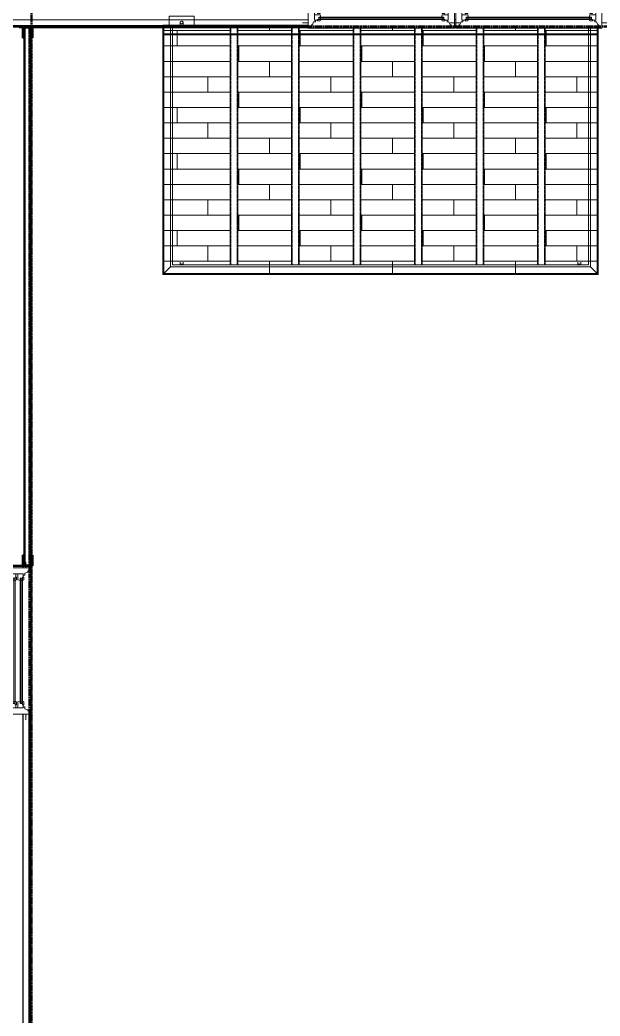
# Model space of a CAD drawing. Header units: inches. Extents: x -4218 to -1830, y 9767 to 12426.
# Drawn here: x -3403.9 to -3253, y 10990 to 11249.1 of the extents above; entities that cross this region are included whole.
import ezdxf

# ---------------------------------------------------------------- set-up
doc = ezdxf.new("R2010")
doc.units = ezdxf.units.IN
doc.header["$MEASUREMENT"] = 0
doc.linetypes.add('Dash 1_16_', pattern=[0.125, 0.0625, -0.0625])
doc.linetypes.add('Hidden 1_8_', pattern=[0.1875, 0.125, -0.0625])
for name, color, linetype, lineweight in [('A-FLOR-3', 192, 'Continuous', 9), ('A-FLOR-PATT-1', 9, 'Continuous', 9), ('A-GLAZ-1', 151, 'Continuous', 9), ('A-GLAZ-2', 151, 'Continuous', 20), ('A-GLAZ-CWMG', 51, 'Continuous', 9), ('A-GLAZ-CWMG-1', 51, 'Continuous', 50), ('A-WALL', 113, 'Continuous', 13), ('A-WALL-7', 113, 'Continuous', 9), ('A-WALL-8', 113, 'Continuous', 50), ('C-PROP-LINE-1', 91, 'Dash 1_16_', 50), ('S-BEAM', 12, 'Continuous', 9), ('S-BEAM-1', 12, 'Hidden 1_8_', 9)]:
    doc.layers.add(name, color=color, linetype=linetype, lineweight=lineweight)

# ---------------------------------------------------------------- blocks, each defined once
blk = doc.blocks.new('Basic Wall _ EXT - FIBER CEMENT - LARGE - ___-2505164-BACKGROUND - RCP - 2ND FLOOR')
at = {"layer": 'A-WALL-7'}
for p, q in [((-3410.3, 11249.11), (-3328.94, 11249.11)), ((-3410.3, 11249.11), (-3328.94, 11249.11)), ((-3403.17, 11247.1), (-3404.17, 11247.1)), ((-3404.17, 11247.1), (-3403.17, 11247.1)), ((-3404.17, 11247.07), (-3403.17, 11247.07)), ((-3404.17, 11247.07), (-3403.17, 11247.07)), ((-3402.75, 11247.1), (-3403.11, 11247.1)), ((-3403.11, 11247.1), (-3402.75, 11247.1)), ((-3403.11, 11247.07), (-3402.75, 11247.07)), ((-3403.11, 11247.07), (-3402.75, 11247.07)), ((-3400.74, 11247.1), (-3401.17, 11247.1)), ((-3401.17, 11247.1), (-3400.74, 11247.1)), ((-3401.17, 11247.07), (-3400.74, 11247.07)), ((-3401.17, 11247.07), (-3400.74, 11247.07)), ((-3328.94, 11247.1), (-3400.68, 11247.1)), ((-3400.68, 11247.1), (-3328.94, 11247.1)), ((-3400.68, 11247.07), (-3328.94, 11247.07)), ((-3400.68, 11247.07), (-3328.94, 11247.07)), ((-3290.91, 11249.11), (-3290.54, 11249.11)), ((-3290.91, 11249.11), (-3290.54, 11249.11)), ((-3290.54, 11247.1), (-3290.91, 11247.1)), ((-3290.91, 11247.1), (-3290.54, 11247.1)), ((-3290.91, 11247.07), (-3290.54, 11247.07)), ((-3290.91, 11247.07), (-3290.54, 11247.07))]:
    blk.add_line(p, q, dxfattribs=at)
blk = doc.blocks.new('Basic Wall _ EXT - FIBER CEMENT - LARGE - ___-2505165-BACKGROUND - RCP - 2ND FLOOR')
at = {"layer": 'A-WALL-7'}
for p, q in [((-3401.67, 11107.18), (-3403.17, 11107.18)), ((-3403.17, 11107.18), (-3403.17, 11106.61)), ((-3403.17, 11106.99), (-3403.17, 11107.18)), ((-3403.17, 11106.61), (-3403.17, 11106.99)), ((-3403.14, 11107.18), (-3401.67, 11107.18)), ((-3403.14, 11106.99), (-3403.14, 11107.18)), ((-3403.14, 11106.61), (-3403.14, 11107.18)), ((-3403.14, 11106.61), (-3403.14, 11106.99)), ((-3401.64, 11107.18), (-3401.42, 11107.18)), ((-3401.42, 11107.18), (-3401.13, 11107.18)), ((-3401.13, 11107.18), (-3401.42, 11107.18)), ((-3401.13, 11107.18), (-3401.13, 11106.61)), ((-3401.13, 11106.61), (-3401.13, 11107.18)), ((-3401.1, 11106.61), (-3401.1, 11107.18)), ((-3401.1, 11106.61), (-3401.1, 11107.18)), ((-3403.17, 11068.59), (-3403.17, 10849.64)), ((-3403.17, 10849.64), (-3403.17, 11068.59)), ((-3403.14, 10851.39), (-3403.14, 11068.59)), ((-3403.14, 10849.67), (-3403.14, 11068.59)), ((-3401.13, 11068.59), (-3401.13, 10851.68)), ((-3401.13, 10851.68), (-3401.13, 11068.59)), ((-3401.1, 10851.71), (-3401.1, 11068.59)), ((-3401.1, 10851.71), (-3401.1, 11068.59)), ((-3403.17, 10849.64), (-3401.67, 10851.14)), ((-3403.14, 10849.67), (-3403.14, 10851.36)), ((-3401.67, 10851.14), (-3403.14, 10849.67)), ((-3401.64, 10851.18), (-3401.42, 10851.39)), ((-3401.42, 10851.39), (-3401.64, 10851.18)), ((-3401.42, 10851.39), (-3401.13, 10851.68)), ((-3401.13, 10851.68), (-3401.42, 10851.39))]:
    blk.add_line(p, q, dxfattribs=at)
blk = doc.blocks.new('Window-Double_Hung-Andersen-400_Series-Tilt_Wash - DOUBLE HUNG - REVERSE COTTAGE - 2ND FLOOR-2888385-BACKGROUND - RCP - 2ND FLOOR')
at = {"layer": 'A-GLAZ-1'}
for p, q in [((-15.7, 2.62), (15.7, 2.62)), ((-16.29, 2.5), (-15.7, 2.5)), ((-16.29, 2.12), (-15.7, 2.12)), ((-16.29, 0.56), (-15.7, 0.56)), ((-16.29, 0.19), (-15.7, 0.19)), ((-15.82, 2.5), (-15.82, 2.12)), ((-15.82, 0.56), (-15.82, 0.19)), ((-15.7, 2.5), (15.7, 2.5)), ((-15.7, 2.12), (15.7, 2.12)), ((-15.7, 2), (15.7, 2)), ((-15.7, 0.69), (15.7, 0.69)), ((-15.7, 0.56), (15.7, 0.56)), ((-15.7, 0.19), (15.7, 0.19)), ((-15.7, 0.06), (15.7, 0.06)), ((16.29, 2.5), (15.7, 2.5)), ((16.29, 2.12), (15.7, 2.12)), ((16.29, 0.56), (15.7, 0.56)), ((16.29, 0.19), (15.7, 0.19)), ((15.82, 2.5), (15.82, 2.12)), ((15.82, 0.56), (15.82, 0.19)), ((-19.01, -2.44), (-19.01, -3.94)), ((-19.01, -2.44), (-18.95, -2.44)), ((18.95, -1.06), (-18.95, -1.06)), ((-18.95, -1.06), (-18.95, -4.44)), ((-18.32, -1.06), (-18.32, -4.44)), ((18.32, -1.06), (18.32, -4.44)), ((18.95, -4.44), (18.95, -1.06)), ((18.95, -2.44), (19.01, -2.44)), ((19.01, -3.94), (19.01, -2.44)), ((-19.01, -3.94), (-18.95, -3.94)), ((-18.95, -4.44), (18.95, -4.44)), ((18.95, -3.94), (19.01, -3.94))]:
    blk.add_line(p, q, dxfattribs=at)
at = {"layer": 'A-GLAZ-2'}
for p, q in [((-19.01, 3.44), (-20.51, 3.44)), ((19.01, 4.81), (-19.01, 4.81)), ((-19.01, 4.81), (-19.01, -1.06)), ((-18.2, 4.81), (-18.2, 4)), ((-18.2, 4), (-17.92, 4)), ((-17.92, 4), (-17.61, 3.19)), ((-17.61, 3.19), (-17.14, 3.19)), ((-17.42, 2.75), (-16.57, 2.75)), ((-17.42, 2.75), (-17.42, -0.56)), ((-17.14, 3.19), (-17.14, 2.75)), ((-15.86, 2.97), (-16.57, 2.97)), ((-16.57, 2.62), (-16.57, 2.97)), ((-15.7, 2.62), (-16.57, 2.62)), ((-16.29, 2.62), (-16.29, 2)), ((-15.86, 2.97), (-15.7, 2.62)), ((15.86, 2.97), (15.7, 2.62)), ((15.7, 2.62), (16.57, 2.62)), ((15.86, 2.97), (16.57, 2.97)), ((16.29, 2.62), (16.29, 2)), ((16.57, 2.62), (16.57, 2.97)), ((17.42, 2.75), (16.57, 2.75)), ((17.14, 3.19), (17.14, 2.75)), ((17.61, 3.19), (17.14, 3.19)), ((17.42, 2.75), (17.42, -0.56)), ((17.92, 4), (17.61, 3.19)), ((18.2, 4), (17.92, 4)), ((18.2, 4.81), (18.2, 4)), ((19.01, -1.06), (19.01, 4.81)), ((19.01, 3.44), (20.51, 3.44)), ((-17.42, 1.37), (-15.86, 1.37)), ((-17.42, 0.81), (-16.57, 0.81)), ((-15.86, 1.03), (-16.57, 1.03)), ((-16.57, 0.69), (-16.57, 1.03)), ((-15.7, 0.69), (-16.57, 0.69)), ((-15.7, 2), (-16.29, 2)), ((-16.29, 0.69), (-16.29, 0.06)), ((-15.7, 0.06), (-16.29, 0.06)), ((-15.86, 1.37), (-15.7, 2)), ((-15.86, 1.03), (-15.7, 0.69)), ((-15.86, -0.56), (-15.7, 0.06)), ((15.7, 2), (16.29, 2)), ((15.86, 1.37), (15.7, 2)), ((15.86, 1.03), (15.7, 0.69)), ((15.7, 0.69), (16.57, 0.69)), ((15.7, 0.06), (16.29, 0.06)), ((15.86, -0.56), (15.7, 0.06)), ((17.42, 1.37), (15.86, 1.37)), ((15.86, 1.03), (16.57, 1.03)), ((16.29, 0.69), (16.29, 0.06)), ((16.57, 0.69), (16.57, 1.03)), ((17.42, 0.81), (16.57, 0.81)), ((-19.01, -1.06), (19.01, -1.06)), ((-17.67, -0.78), (-18, -1.06)), ((-17.67, -0.78), (-17.67, -0.56)), ((-17.67, -0.56), (-15.86, -0.56)), ((17.67, -0.56), (15.86, -0.56)), ((17.67, -0.78), (17.67, -0.56)), ((17.67, -0.78), (18, -1.06))]:
    blk.add_line(p, q, dxfattribs=at)
blk = doc.blocks.new('Window-Double_Hung-Andersen-400_Series-Tilt_Wash - DOUBLE HUNG - REVERSE COTTAGE - 2ND FLOOR-V121-BACKGROUND - RCP - 2ND FLOOR')
at = {"layer": 'A-GLAZ-1'}
for p, q in [((-19.01, 3.94), (-19.01, 2.44)), ((-18.95, 3.94), (-19.01, 3.94)), ((-18.95, 4.44), (18.95, 4.44)), ((-18.95, 1.06), (-18.95, 4.44)), ((-18.32, 1.06), (-18.32, 4.44)), ((18.32, 1.06), (18.32, 4.44)), ((18.95, 4.44), (18.95, 1.06)), ((19.01, 3.94), (18.95, 3.94)), ((19.01, 2.44), (19.01, 3.94)), ((-18.95, 2.44), (-19.01, 2.44)), ((18.95, 1.06), (-18.95, 1.06)), ((19.01, 2.44), (18.95, 2.44)), ((-16.29, -0.19), (-15.7, -0.19)), ((-16.29, -0.56), (-15.7, -0.56)), ((-16.29, -2.13), (-15.7, -2.13)), ((-16.29, -2.5), (-15.7, -2.5)), ((-15.82, -0.56), (-15.82, -0.19)), ((-15.82, -2.5), (-15.82, -2.13)), ((-15.7, -0.06), (15.7, -0.06)), ((-15.7, -0.19), (15.7, -0.19)), ((-15.7, -0.56), (15.7, -0.56)), ((-15.7, -0.69), (15.7, -0.69)), ((-15.7, -2), (15.7, -2)), ((-15.7, -2.13), (15.7, -2.13)), ((-15.7, -2.5), (15.7, -2.5)), ((16.29, -0.19), (15.7, -0.19)), ((16.29, -0.56), (15.7, -0.56)), ((16.29, -2.13), (15.7, -2.13)), ((16.29, -2.5), (15.7, -2.5)), ((15.82, -0.56), (15.82, -0.19)), ((15.82, -2.5), (15.82, -2.13)), ((-15.7, -2.63), (15.7, -2.63))]:
    blk.add_line(p, q, dxfattribs=at)
at = {"layer": 'A-GLAZ-2'}
for p, q in [((-19.01, 1.06), (19.01, 1.06)), ((-19.01, -4.81), (-19.01, 1.06)), ((-17.67, 0.78), (-18, 1.06)), ((-17.67, 0.78), (-17.67, 0.56)), ((-17.67, 0.56), (-15.86, 0.56)), ((-17.42, -2.75), (-17.42, 0.56)), ((-15.86, 0.56), (-15.7, -0.06)), ((15.86, 0.56), (15.7, -0.06)), ((17.67, 0.56), (15.86, 0.56)), ((17.42, -2.75), (17.42, 0.56)), ((17.67, 0.78), (18, 1.06)), ((17.67, 0.78), (17.67, 0.56)), ((19.01, 1.06), (19.01, -4.81)), ((-17.42, -0.81), (-16.57, -0.81)), ((-17.42, -1.37), (-15.86, -1.37)), ((-16.57, -0.69), (-16.57, -1.03)), ((-15.7, -0.69), (-16.57, -0.69)), ((-15.86, -1.03), (-16.57, -1.03)), ((-16.29, -0.69), (-16.29, -0.06)), ((-15.7, -0.06), (-16.29, -0.06)), ((-16.29, -2.63), (-16.29, -2)), ((-15.7, -2), (-16.29, -2)), ((-15.86, -1.03), (-15.7, -0.69)), ((-15.86, -1.37), (-15.7, -2)), ((15.7, -0.06), (16.29, -0.06)), ((15.86, -1.03), (15.7, -0.69)), ((15.7, -0.69), (16.57, -0.69)), ((15.86, -1.37), (15.7, -2)), ((15.7, -2), (16.29, -2)), ((15.86, -1.03), (16.57, -1.03)), ((17.42, -1.37), (15.86, -1.37)), ((16.29, -0.69), (16.29, -0.06)), ((16.29, -2.63), (16.29, -2)), ((16.57, -0.69), (16.57, -1.03)), ((17.42, -0.81), (16.57, -0.81)), ((-19.01, -3.44), (-20.51, -3.44)), ((19.01, -4.81), (-19.01, -4.81)), ((-18.2, -4), (-17.92, -4)), ((-18.2, -4.81), (-18.2, -4)), ((-17.92, -4), (-17.61, -3.19)), ((-17.61, -3.19), (-17.14, -3.19)), ((-17.42, -2.75), (-16.57, -2.75)), ((-17.14, -3.19), (-17.14, -2.75)), ((-16.57, -2.63), (-16.57, -2.97)), ((-15.7, -2.63), (-16.57, -2.63)), ((-15.86, -2.97), (-16.57, -2.97)), ((-15.86, -2.97), (-15.7, -2.63)), ((15.86, -2.97), (15.7, -2.63)), ((15.7, -2.63), (16.57, -2.63)), ((15.86, -2.97), (16.57, -2.97)), ((16.57, -2.63), (16.57, -2.97)), ((17.42, -2.75), (16.57, -2.75)), ((17.14, -3.19), (17.14, -2.75)), ((17.61, -3.19), (17.14, -3.19)), ((17.92, -4), (17.61, -3.19)), ((18.2, -4), (17.92, -4)), ((18.2, -4.81), (18.2, -4)), ((19.01, -3.44), (20.51, -3.44))]:
    blk.add_line(p, q, dxfattribs=at)
blk = doc.blocks.new('Rectangular Mullion - Profile_Polycarbonate_Upper and left-V133-BACKGROUND - RCP - 2ND FLOOR')
at = {"layer": 'A-GLAZ-CWMG-1'}
for p, q in [((0, 1.29), (-2.75, 1.29)), ((-2.75, 1.29), (-2.75, 0.79)), ((-2.75, 0.79), (-2.5, 0.79)), ((-2.69, 0.85), (-2.69, 1.22)), ((-2.69, 1.22), (-0.06, 1.22)), ((-2.5, 0.85), (-2.69, 0.85)), ((-2.5, 0.79), (-2.5, 0.85)), ((-0.06, 1.22), (-0.06, -1.15)), ((0, -1.21), (0, 1.29)), ((-2.5, -0.79), (-2.75, -0.79)), ((-2.75, -0.79), (-2.75, -1.21)), ((-2.75, -1.21), (0, -1.21)), ((-2.69, -1.15), (-2.69, -0.85)), ((-2.69, -0.85), (-2.5, -0.85)), ((-0.06, -1.15), (-2.69, -1.15)), ((-2.5, -0.85), (-2.5, -0.79))]:
    blk.add_line(p, q, dxfattribs=at)
blk = doc.blocks.new('Rectangular Mullion - Profile_Polycarbonate_right-V134-BACKGROUND - RCP - 2ND FLOOR')
at = {"layer": 'A-GLAZ-CWMG-1'}
for p, q in [((-2.75, 1.29), (0, 1.29)), ((-2.75, 0.79), (-2.75, 1.29)), ((-2.5, 0.79), (-2.75, 0.79)), ((-0.06, 1.22), (-2.69, 1.22)), ((-2.69, 1.22), (-2.69, 0.85)), ((-2.69, 0.85), (-2.5, 0.85)), ((-2.5, 0.85), (-2.5, 0.79)), ((-0.06, -1.15), (-0.06, 1.22)), ((0, 1.29), (0, -1.21)), ((-2.75, -1.21), (-2.75, -0.79)), ((-2.75, -0.79), (-2.5, -0.79)), ((0, -1.21), (-2.75, -1.21)), ((-2.5, -0.85), (-2.69, -0.85)), ((-2.69, -0.85), (-2.69, -1.15)), ((-2.69, -1.15), (-0.06, -1.15)), ((-2.5, -0.79), (-2.5, -0.85))]:
    blk.add_line(p, q, dxfattribs=at)
blk = doc.blocks.new('Walls 87 - Walls 1-2572778-BACKGROUND - RCP - 2ND FLOOR')
at = {"layer": 'A-WALL-7'}
for p, q in [((-3365.12, 11249.14), (-3365.12, 11250.08)), ((-3365.12, 11250.08), (-3365.01, 11250.08)), ((-3358.62, 11250.08), (-3365.12, 11250.08)), ((-3365.01, 11250.08), (-3364.68, 11250.08)), ((-3364.68, 11250.08), (-3363.49, 11250.08)), ((-3363.49, 11250.08), (-3361.02, 11250.08)), ((-3361.02, 11250.08), (-3360.24, 11250.08)), ((-3360.24, 11250.08), (-3359.57, 11250.08)), ((-3359.57, 11250.08), (-3358.62, 11250.08)), ((-3358.62, 11250.08), (-3358.62, 11249.14)), ((-3365.12, 11247.78), (-3365.12, 11249.14)), ((-3362.24, 11247.78), (-3362.24, 11248.46)), ((-3361.49, 11248.46), (-3361.49, 11247.78)), ((-3358.62, 11249.14), (-3358.62, 11247.78)), ((-3362.24, 11185.42), (-3362.24, 11186.13)), ((-3361.49, 11186.13), (-3361.49, 11185.42))]:
    blk.add_line(p, q, dxfattribs=at)
for centre, start_param, end_param in [((-3361.87, 11248.46), 2.879793, 3.141593), ((-3361.87, 11248.46), 3.141593, 3.402695), ((-3361.87, 11248.46), 2.617994, 2.879793), ((-3361.87, 11248.46), 3.403392, 3.663844), ((-3361.87, 11248.46), 2.094395, 2.617994), ((-3361.87, 11248.46), 3.926991, 4.186454), ((-3361.87, 11248.46), 1.308997, 2.094395), ((-3361.87, 11248.46), 4.18879, 4.447982), ((-3361.87, 11248.46), 4.45059, 4.709688), ((-3361.87, 11248.46), 4.712389, 4.971578), ((-3361.87, 11248.46), 0.523599, 1.308997), ((-3361.87, 11248.46), 4.974188, 5.233645), ((-3361.87, 11248.46), 5.235988, 5.495873), ((-3361.87, 11248.46), 5.562315, 5.758233), ((-3361.87, 11248.46), 0.261799, 0.523599), ((-3361.87, 11248.46), 5.840308, 6.020685), ((-3361.87, 11248.46), 0, 0.261799), ((-3361.87, 11248.46), 6.021386, 6.260917), ((-3361.87, 11185.4), 0.049078, 3.092515), ((-3361.87, 11185.4), 3.235897, 3.403392), ((-3361.87, 11185.4), 6.13645, 6.283185)]:
    blk.add_ellipse(centre, major_axis=(0.375, 0), ratio=0.86769, start_param=start_param, end_param=end_param, dxfattribs=at)
blk = doc.blocks.new('Walls 88 - Walls 1-2572797-BACKGROUND - RCP - 2ND FLOOR')
at = {"layer": 'A-WALL-7'}
for p, q in [((-3258.75, 11185.42), (-3258.75, 11186.13)), ((-3258, 11186.13), (-3258, 11185.42))]:
    blk.add_line(p, q, dxfattribs=at)
for start_param, end_param in [(0.049078, 3.092515), (3.141593, 3.403392), (6.021386, 6.283185)]:
    blk.add_ellipse((-3258.37, 11185.4), major_axis=(0.375, 0), ratio=0.86769, start_param=start_param, end_param=end_param, dxfattribs=at)
blk = doc.blocks.new('Walls 143 - Walls 3-2572817-BACKGROUND - RCP - 2ND FLOOR')
at = {"layer": 'A-WALL-7'}
for p, q in [((-3366.79, 11247.78), (-3366.79, 11247.39)), ((-3366.79, 11247.39), (-3366.79, 11247.78)), ((-3366.79, 11247.78), (-3328.94, 11247.78)), ((-3366.79, 11247.39), (-3366.79, 11247.78)), ((-3366.79, 11247.39), (-3366.79, 11247.78)), ((-3366.79, 11247.39), (-3366.79, 11247.78)), ((-3366.79, 11247.78), (-3364.26, 11247.78)), ((-3366.65, 11247.78), (-3366.79, 11247.78)), ((-3366.79, 11247.78), (-3366.51, 11247.78)), ((-3366.79, 11247.39), (-3366.79, 11247.1)), ((-3366.79, 11247.29), (-3366.79, 11247.39)), ((-3366.79, 11247.29), (-3366.79, 11247.39)), ((-3366.79, 11247.1), (-3366.79, 11247.39)), ((-3366.79, 11247.29), (-3366.79, 11247.39)), ((-3366.79, 11247.1), (-3366.79, 11247.29)), ((-3366.79, 11247.29), (-3366.79, 11247.1)), ((-3366.79, 11247.1), (-3366.79, 11247.29)), ((-3366.79, 11247.1), (-3366.79, 11247.29)), ((-3366.79, 11247.1), (-3366.79, 11247.29)), ((-3366.79, 11247.07), (-3366.79, 11245.25)), ((-3366.79, 11245.52), (-3366.79, 11247.07)), ((-3366.79, 11247.07), (-3366.79, 11245.52)), ((-3366.79, 11245.33), (-3366.79, 11247.07)), ((-3366.79, 11245.52), (-3366.79, 11247.07)), ((-3366.79, 11182.89), (-3366.79, 11247.07)), ((-3366.79, 11245.33), (-3366.79, 11247.07)), ((-3364.26, 11247.29), (-3366.77, 11247.29)), ((-3364.26, 11247.29), (-3366.77, 11247.29)), ((-3364.74, 11247.78), (-3366.71, 11247.78)), ((-3364.74, 11247.78), (-3366.71, 11247.78)), ((-3366.51, 11247.78), (-3366.65, 11247.78)), ((-3366.51, 11247.39), (-3366.51, 11247.78)), ((-3366.51, 11247.39), (-3366.51, 11247.78)), ((-3364.74, 11247.78), (-3366.51, 11247.78)), ((-3366.51, 11247.78), (-3364.74, 11247.78)), ((-3366.51, 11247.1), (-3366.51, 11247.39)), ((-3366.51, 11247.29), (-3366.51, 11247.39)), ((-3366.51, 11247.1), (-3366.51, 11247.29)), ((-3366.51, 11245.25), (-3366.51, 11247.07)), ((-3366.51, 11245.52), (-3366.51, 11247.07)), ((-3364.26, 11247.78), (-3364.74, 11247.78)), ((-3364.74, 11247.39), (-3364.74, 11247.78)), ((-3364.74, 11247.39), (-3364.74, 11247.78)), ((-3364.26, 11247.78), (-3364.74, 11247.78)), ((-3364.74, 11247.1), (-3364.74, 11247.39)), ((-3364.74, 11247.1), (-3364.74, 11247.39)), ((-3364.74, 11245.25), (-3364.74, 11247.07)), ((-3364.74, 11245.25), (-3364.74, 11247.07)), ((-3328.94, 11247.78), (-3364.26, 11247.78)), ((-3364.26, 11247.78), (-3364.26, 11247.39)), ((-3364.26, 11247.39), (-3364.26, 11247.78)), ((-3364.26, 11247.39), (-3364.26, 11247.1)), ((-3364.26, 11247.29), (-3364.26, 11247.39)), ((-3328.94, 11247.29), (-3364.26, 11247.29)), ((-3328.94, 11247.29), (-3364.26, 11247.29)), ((-3364.26, 11247.1), (-3364.26, 11247.29)), ((-3364.26, 11247.07), (-3364.26, 11185.42)), ((-3364.26, 11245.45), (-3364.26, 11247.07)), ((-3290.54, 11247.29), (-3290.91, 11247.29)), ((-3290.54, 11247.29), (-3290.91, 11247.29)), ((-3290.54, 11247.78), (-3290.88, 11247.78)), ((-3290.88, 11247.78), (-3290.54, 11247.78)), ((-3255.99, 11245.52), (-3255.99, 11247.01)), ((-3255.99, 11247.01), (-3255.99, 11185.42)), ((-3255.5, 11247.01), (-3255.5, 11245.25)), ((-3255.5, 11247.01), (-3255.5, 11245.25)), ((-3253.73, 11247.01), (-3253.73, 11245.25)), ((-3253.73, 11247.01), (-3253.73, 11245.52)), ((-3253.46, 11247.01), (-3253.46, 11245.33)), ((-3253.46, 11245.52), (-3253.46, 11247.01)), ((-3253.46, 11247.01), (-3253.46, 11245.52)), ((-3253.46, 11245.25), (-3253.46, 11247.01)), ((-3253.46, 11247.01), (-3253.46, 11245.52)), ((-3253.46, 11182.89), (-3253.46, 11247.01)), ((-3253.46, 11247.01), (-3253.46, 11245.33)), ((-3366.79, 11245.38), (-3366.79, 11245.52)), ((-3366.79, 11245.52), (-3366.79, 11245.25)), ((-3364.26, 11245.52), (-3366.79, 11245.52)), ((-3366.51, 11245.52), (-3366.79, 11245.52)), ((-3366.79, 11245.25), (-3366.79, 11245.52)), ((-3366.79, 11245.33), (-3366.79, 11245.38)), ((-3366.79, 11245.25), (-3366.79, 11245.33)), ((-3366.51, 11245.25), (-3366.79, 11245.25)), ((-3253.46, 11245.25), (-3366.79, 11245.25)), ((-3366.79, 11182.89), (-3366.79, 11245.25)), ((-3366.79, 11182.89), (-3366.79, 11245.25)), ((-3366.58, 11245.25), (-3366.65, 11245.25)), ((-3364.74, 11245.25), (-3366.58, 11245.25)), ((-3364.74, 11245.52), (-3366.51, 11245.52)), ((-3366.51, 11245.25), (-3366.51, 11245.52)), ((-3364.74, 11245.25), (-3366.51, 11245.25)), ((-3366.51, 11183.16), (-3366.51, 11245.25)), ((-3366.51, 11183.16), (-3366.51, 11245.25)), ((-3364.26, 11245.52), (-3364.74, 11245.52)), ((-3364.26, 11245.25), (-3364.74, 11245.25)), ((-3364.26, 11245.25), (-3364.74, 11245.25)), ((-3364.74, 11184.93), (-3364.74, 11245.25)), ((-3364.74, 11184.93), (-3364.74, 11245.25)), ((-3255.99, 11245.52), (-3364.26, 11245.52)), ((-3349.25, 11245.52), (-3364.26, 11245.52)), ((-3364.26, 11245.38), (-3364.26, 11245.45)), ((-3364.26, 11245.33), (-3364.26, 11245.38)), ((-3349.25, 11245.25), (-3364.26, 11245.25)), ((-3349.25, 11245.25), (-3364.26, 11245.25)), ((-3364.26, 11185.42), (-3364.26, 11245.25)), ((-3333.25, 11245.52), (-3347.26, 11245.52)), ((-3333.25, 11245.25), (-3347.26, 11245.25)), ((-3333.25, 11245.25), (-3347.26, 11245.25)), ((-3317.25, 11245.52), (-3331.26, 11245.52)), ((-3317.25, 11245.25), (-3331.26, 11245.25)), ((-3317.25, 11245.25), (-3331.26, 11245.25)), ((-3301.25, 11245.52), (-3315.26, 11245.52)), ((-3301.25, 11245.25), (-3315.26, 11245.25)), ((-3301.25, 11245.25), (-3315.26, 11245.25)), ((-3285.25, 11245.52), (-3299.26, 11245.52)), ((-3285.25, 11245.25), (-3299.26, 11245.25)), ((-3285.25, 11245.25), (-3299.26, 11245.25)), ((-3269.25, 11245.52), (-3283.26, 11245.52)), ((-3269.25, 11245.25), (-3283.26, 11245.25)), ((-3269.25, 11245.25), (-3283.26, 11245.25)), ((-3255.99, 11245.52), (-3267.26, 11245.52)), ((-3255.99, 11245.25), (-3267.26, 11245.25)), ((-3255.99, 11245.25), (-3267.26, 11245.25)), ((-3253.46, 11245.52), (-3255.99, 11245.52)), ((-3255.5, 11245.52), (-3255.99, 11245.52)), ((-3255.99, 11245.45), (-3255.99, 11245.52)), ((-3255.99, 11245.38), (-3255.99, 11245.45)), ((-3255.99, 11245.33), (-3255.99, 11245.38)), ((-3255.5, 11245.25), (-3255.99, 11245.25)), ((-3255.5, 11245.25), (-3255.99, 11245.25)), ((-3255.99, 11185.42), (-3255.99, 11245.25)), ((-3253.73, 11245.52), (-3255.5, 11245.52)), ((-3253.73, 11245.25), (-3255.5, 11245.25)), ((-3253.67, 11245.25), (-3255.5, 11245.25)), ((-3255.5, 11245.25), (-3255.5, 11184.93)), ((-3255.5, 11245.25), (-3255.5, 11184.93)), ((-3253.46, 11245.52), (-3253.73, 11245.52)), ((-3253.73, 11245.52), (-3253.73, 11245.25)), ((-3253.46, 11245.25), (-3253.73, 11245.25)), ((-3253.73, 11245.25), (-3253.73, 11183.16)), ((-3253.73, 11245.25), (-3253.73, 11183.16)), ((-3253.6, 11245.25), (-3253.66, 11245.25)), ((-3253.46, 11245.38), (-3253.46, 11245.52)), ((-3253.46, 11245.52), (-3253.46, 11245.38)), ((-3253.46, 11245.52), (-3253.46, 11245.25)), ((-3253.46, 11245.33), (-3253.46, 11245.38)), ((-3253.46, 11245.38), (-3253.46, 11245.28)), ((-3253.46, 11245.26), (-3253.46, 11245.33)), ((-3253.46, 11245.28), (-3253.46, 11245.26)), ((-3253.46, 11245.25), (-3253.46, 11245.26)), ((-3253.46, 11245.26), (-3253.46, 11245.25)), ((-3253.46, 11245.25), (-3253.46, 11182.89)), ((-3253.46, 11245.25), (-3253.46, 11182.89)), ((-3364.74, 11184.93), (-3366.51, 11183.16)), ((-3366.51, 11183.16), (-3364.74, 11184.93)), ((-3255.5, 11184.93), (-3364.74, 11184.93)), ((-3255.5, 11184.93), (-3364.74, 11184.93)), ((-3364.26, 11185.42), (-3362.24, 11185.42)), ((-3255.99, 11185.42), (-3364.26, 11185.42)), ((-3362.24, 11185.42), (-3361.5, 11185.42)), ((-3361.49, 11185.42), (-3349.26, 11185.42)), ((-3349.26, 11185.42), (-3349.07, 11185.42)), ((-3349.07, 11185.42), (-3347.44, 11185.42)), ((-3347.44, 11185.42), (-3347.26, 11185.42)), ((-3347.26, 11185.42), (-3333.26, 11185.42)), ((-3333.26, 11185.42), (-3333.07, 11185.42)), ((-3333.07, 11185.42), (-3331.44, 11185.42)), ((-3331.44, 11185.42), (-3331.26, 11185.42)), ((-3331.26, 11185.42), (-3317.26, 11185.42)), ((-3317.26, 11185.42), (-3317.07, 11185.42)), ((-3317.07, 11185.42), (-3315.44, 11185.42)), ((-3315.44, 11185.42), (-3315.26, 11185.42)), ((-3315.26, 11185.42), (-3301.26, 11185.42)), ((-3301.26, 11185.42), (-3301.09, 11185.42)), ((-3301.07, 11185.42), (-3299.44, 11185.42)), ((-3299.44, 11185.42), (-3299.26, 11185.42)), ((-3299.26, 11185.42), (-3285.26, 11185.42)), ((-3285.26, 11185.42), (-3285.07, 11185.42)), ((-3285.07, 11185.42), (-3283.44, 11185.42)), ((-3283.44, 11185.42), (-3283.26, 11185.42)), ((-3283.26, 11185.42), (-3269.26, 11185.42)), ((-3269.26, 11185.42), (-3269.07, 11185.42)), ((-3269.07, 11185.42), (-3267.44, 11185.42)), ((-3267.44, 11185.42), (-3267.26, 11185.42)), ((-3267.26, 11185.42), (-3258.75, 11185.42)), ((-3258.74, 11185.42), (-3258, 11185.42)), ((-3258, 11185.42), (-3255.99, 11185.42)), ((-3253.73, 11183.16), (-3255.5, 11184.93)), ((-3255.5, 11184.93), (-3253.73, 11183.16)), ((-3253.46, 11182.89), (-3366.79, 11182.89)), ((-3366.79, 11182.89), (-3253.46, 11182.89)), ((-3253.46, 11182.89), (-3366.79, 11182.89)), ((-3253.73, 11183.16), (-3366.51, 11183.16)), ((-3253.73, 11183.16), (-3366.51, 11183.16))]:
    blk.add_line(p, q, dxfattribs=at)
for points, knots in [([(-3366.79, 11182.89), (-3366.79, 11182.89), (-3366.78, 11182.89), (-3366.77, 11182.91), (-3366.76, 11182.92), (-3366.75, 11182.93)], [-1, -1, -1, -1, -0.8333333, -0.75, -0.6666667, -0.6666667, -0.6666667, -0.6666667]), ([(-3366.71, 11182.97), (-3366.71, 11182.97), (-3366.72, 11182.96), (-3366.73, 11182.94), (-3366.74, 11182.93), (-3366.75, 11182.93)], [-0.5, -0.5, -0.5, -0.5, -0.4583333, -0.4166667, -0.3333333, -0.3333333, -0.3333333, -0.3333333]), ([(-3366.75, 11182.93), (-3366.74, 11182.93), (-3366.73, 11182.94), (-3366.72, 11182.96), (-3366.71, 11182.97), (-3366.71, 11182.97)], [-0.6666667, -0.6666667, -0.6666667, -0.6666667, -0.5833333, -0.5416667, -0.5, -0.5, -0.5, -0.5]), ([(-3366.65, 11183.03), (-3366.66, 11183.02), (-3366.67, 11183.01), (-3366.68, 11182.99), (-3366.7, 11182.98), (-3366.71, 11182.97)], [-0.6666667, -0.6666667, -0.6666667, -0.6666667, -0.625, -0.5833333, -0.5, -0.5, -0.5, -0.5]), ([(-3366.71, 11182.97), (-3366.7, 11182.98), (-3366.68, 11182.99), (-3366.67, 11183.01), (-3366.66, 11183.02), (-3366.65, 11183.03)], [-0.5, -0.5, -0.5, -0.5, -0.4166667, -0.375, -0.3333333, -0.3333333, -0.3333333, -0.3333333]), ([(-3253.47, 11182.9), (-3253.47, 11182.9), (-3253.48, 11182.91), (-3253.5, 11182.93), (-3253.51, 11182.94), (-3253.53, 11182.96), (-3253.55, 11182.97), (-3253.57, 11183), (-3253.59, 11183.02), (-3253.61, 11183.04), (-3253.64, 11183.06), (-3253.68, 11183.1), (-3253.71, 11183.14), (-3253.73, 11183.16)], [0.1666667, 0.1666667, 0.1666667, 0.1666667, 0.25, 0.3333333, 0.4166667, 0.4583333, 0.5, 0.5833333, 0.6666667, 0.7083333, 0.75, 0.8333333, 1, 1, 1, 1]), ([(-3253.73, 11183.16), (-3253.71, 11183.14), (-3253.68, 11183.1), (-3253.63, 11183.06), (-3253.61, 11183.04), (-3253.6, 11183.03)], [0, 0, 0, 0, 0.1666667, 0.25, 0.3333333, 0.3333333, 0.3333333, 0.3333333]), ([(-3253.6, 11183.03), (-3253.59, 11183.02), (-3253.58, 11183.01), (-3253.56, 11182.99), (-3253.55, 11182.98), (-3253.54, 11182.97)], [0.3333333, 0.3333333, 0.3333333, 0.3333333, 0.375, 0.4166667, 0.5, 0.5, 0.5, 0.5]), ([(-3253.54, 11182.97), (-3253.54, 11182.97), (-3253.53, 11182.96), (-3253.51, 11182.94), (-3253.5, 11182.93), (-3253.5, 11182.93)], [0.5, 0.5, 0.5, 0.5, 0.5416667, 0.5833333, 0.6666667, 0.6666667, 0.6666667, 0.6666667])]:
    blk.add_open_spline(points, degree=3, knots=knots, dxfattribs=at)
for points in [[(-3366.78, 11182.9), (-3366.78, 11182.89), (-3366.79, 11182.89), (-3366.79, 11182.89)], [(-3366.75, 11182.93), (-3366.76, 11182.92), (-3366.77, 11182.91), (-3366.77, 11182.9), (-3366.78, 11182.9)], [(-3366.58, 11183.09), (-3366.6, 11183.08), (-3366.62, 11183.06), (-3366.64, 11183.04), (-3366.65, 11183.03)], [(-3366.65, 11183.03), (-3366.64, 11183.04), (-3366.62, 11183.06), (-3366.6, 11183.08), (-3366.58, 11183.09)], [(-3366.51, 11183.16), (-3366.54, 11183.14), (-3366.56, 11183.11), (-3366.58, 11183.09)], [(-3366.58, 11183.09), (-3366.56, 11183.11), (-3366.54, 11183.14), (-3366.51, 11183.16)], [(-3253.5, 11182.93), (-3253.49, 11182.92), (-3253.48, 11182.91), (-3253.47, 11182.9), (-3253.47, 11182.9)], [(-3253.46, 11182.89), (-3253.46, 11182.89), (-3253.46, 11182.89), (-3253.47, 11182.9)], [(-3253.47, 11182.9), (-3253.46, 11182.89), (-3253.46, 11182.89), (-3253.46, 11182.89)]]:
    blk.add_open_spline(points, degree=3, dxfattribs=at)
blk = doc.blocks.new('CISC HSS Rectangular_CSA G40_21_ - HS102x51x4_8-V146-BACKGROUND - RCP - 2ND FLOOR')
at = {"layer": 'S-BEAM'}
for p, q in [((-30.9, 1), (28.92, 1)), ((-30.9, 1), (-30.9, 0.62)), ((-30.9, 0.82), (-30.9, 1)), ((-30.9, 0.62), (-30.9, 0.82)), ((-30.9, 0.62), (-30.9, 0.81)), ((-30.9, 0.81), (-30.9, 0.62)), ((-30.9, 0.62), (-30.9, -0.62)), ((-30.9, 0.62), (-30.9, -0.62)), ((28.92, 1), (30.74, 1)), ((30.78, 1), (30.9, 1)), ((30.9, 0.62), (30.9, 1)), ((30.9, -0.62), (30.9, 0.62)), ((-30.9, -0.62), (-30.9, -1)), ((-30.9, -0.82), (-30.9, -0.62)), ((-30.9, -0.62), (-30.9, -0.76)), ((-30.9, -0.81), (-30.9, -0.62)), ((-30.9, -0.76), (-30.9, -0.81)), ((-30.9, -1), (-30.9, -0.82)), ((28.92, -1), (-30.9, -1)), ((30.74, -1), (28.92, -1)), ((30.9, -1), (30.78, -1)), ((30.9, -0.89), (30.9, -0.62)), ((30.9, -1), (30.9, -0.89))]:
    blk.add_line(p, q, dxfattribs=at)
at = {"layer": 'S-BEAM-1'}
for p, q in [((28.92, 0.81), (-30.9, 0.81)), ((30.74, 0.81), (28.92, 0.81)), ((30.9, 0.81), (30.78, 0.81)), ((28.92, -0.81), (-30.9, -0.81)), ((30.74, -0.81), (28.92, -0.81)), ((30.9, -0.81), (30.78, -0.81))]:
    blk.add_line(p, q, dxfattribs=at)
blk = doc.blocks.new('CISC HSS Rectangular_CSA G40_21_ - HS102x51x4_8-V147-BACKGROUND - RCP - 2ND FLOOR')
at = {"layer": 'S-BEAM'}
for p, q in [((-30.9, 1), (28.92, 1)), ((-30.9, 1), (-30.9, 0.62)), ((-30.9, 0.89), (-30.9, 1)), ((-30.9, 0.82), (-30.9, 0.89)), ((-30.9, 0.62), (-30.9, 0.82)), ((-30.9, 0.62), (-30.9, 0.81)), ((-30.9, 0.81), (-30.9, 0.62)), ((-30.9, 0.62), (-30.9, -0.62)), ((-30.9, 0.62), (-30.9, -0.62)), ((28.92, 1), (30.74, 1)), ((30.78, 1), (30.9, 1)), ((30.9, 0.62), (30.9, 1)), ((30.9, -0.62), (30.9, 0.62)), ((-30.9, -0.62), (-30.9, -1)), ((-30.9, -0.82), (-30.9, -0.62)), ((-30.9, -0.62), (-30.9, -0.81)), ((-30.9, -0.81), (-30.9, -0.62)), ((-30.9, -1), (-30.9, -0.82)), ((28.92, -1), (-30.9, -1)), ((30.74, -1), (28.92, -1)), ((30.9, -1), (30.78, -1)), ((30.9, -1), (30.9, -0.62))]:
    blk.add_line(p, q, dxfattribs=at)
at = {"layer": 'S-BEAM-1'}
for p, q in [((28.92, 0.81), (-30.9, 0.81)), ((30.74, 0.81), (28.92, 0.81)), ((30.9, 0.81), (30.78, 0.81)), ((28.92, -0.81), (-30.9, -0.81)), ((30.74, -0.81), (28.92, -0.81)), ((30.9, -0.81), (30.78, -0.81))]:
    blk.add_line(p, q, dxfattribs=at)
blk = doc.blocks.new('CISC HSS Rectangular_CSA G40_21_ - HS102x51x4_8-V148-BACKGROUND - RCP - 2ND FLOOR')
at = {"layer": 'S-BEAM'}
for p, q in [((-30.9, 1), (28.92, 1)), ((-30.9, 1), (-30.9, 0.62)), ((-30.9, 0.82), (-30.9, 1)), ((-30.9, 0.62), (-30.9, 0.82)), ((-30.9, 0.62), (-30.9, 0.81)), ((-30.9, 0.81), (-30.9, 0.62)), ((-30.9, 0.62), (-30.9, -0.62)), ((-30.9, 0.62), (-30.9, -0.62)), ((28.92, 1), (30.69, 1)), ((-30.9, -0.62), (-30.9, -1)), ((-30.9, -0.82), (-30.9, -0.62)), ((-30.9, -0.62), (-30.9, -0.81)), ((-30.9, -0.81), (-30.9, -0.62)), ((-30.9, -0.89), (-30.9, -0.82)), ((-30.9, -1), (-30.9, -0.89)), ((28.92, -1), (-30.9, -1)), ((30.69, -1), (28.92, -1))]:
    blk.add_line(p, q, dxfattribs=at)
at = {"layer": 'S-BEAM-1'}
for p, q in [((28.92, 0.81), (-30.9, 0.81)), ((30.69, 0.81), (28.92, 0.81)), ((28.92, -0.81), (-30.9, -0.81)), ((30.69, -0.81), (28.92, -0.81))]:
    blk.add_line(p, q, dxfattribs=at)
blk = doc.blocks.new('CISC HSS Rectangular_CSA G40_21_ - HS102x51x4_8-V149-BACKGROUND - RCP - 2ND FLOOR')
at = {"layer": 'S-BEAM'}
for p, q in [((-30.9, 1), (28.92, 1)), ((-30.9, 1), (-30.9, 0.62)), ((-30.9, 0.84), (-30.9, 1)), ((-30.9, 0.62), (-30.9, 0.82)), ((-30.9, 0.62), (-30.9, 0.81)), ((-30.9, 0.81), (-30.9, 0.62)), ((-30.9, 0.62), (-30.9, -0.62)), ((-30.9, 0.62), (-30.9, -0.62)), ((28.92, 1), (30.69, 1)), ((-30.9, -0.62), (-30.9, -1)), ((-30.9, -0.82), (-30.9, -0.62)), ((-30.9, -0.62), (-30.9, -0.81)), ((-30.9, -0.81), (-30.9, -0.62)), ((-30.9, -1), (-30.9, -0.82)), ((28.92, -1), (-30.9, -1)), ((30.69, -1), (28.92, -1))]:
    blk.add_line(p, q, dxfattribs=at)
at = {"layer": 'S-BEAM-1'}
for p, q in [((28.92, 0.81), (-30.9, 0.81)), ((30.69, 0.81), (28.92, 0.81)), ((28.92, -0.81), (-30.9, -0.81)), ((30.69, -0.81), (28.92, -0.81))]:
    blk.add_line(p, q, dxfattribs=at)
blk = doc.blocks.new('CISC HSS Rectangular_CSA G40_21_ - HS102x51x4_8-V150-BACKGROUND - RCP - 2ND FLOOR')
at = {"layer": 'S-BEAM'}
for p, q in [((-30.9, 1), (28.92, 1)), ((-30.9, 1), (-30.9, 0.62)), ((-30.9, 0.82), (-30.9, 1)), ((-30.9, 0.62), (-30.9, 0.82)), ((-30.9, 0.62), (-30.9, 0.81)), ((-30.9, 0.81), (-30.9, 0.76)), ((-30.9, 0.76), (-30.9, 0.62)), ((-30.9, 0.62), (-30.9, -0.62)), ((-30.9, 0.62), (-30.9, -0.62)), ((28.92, 1), (30.69, 1)), ((-30.9, -0.62), (-30.9, -1)), ((-30.9, -0.82), (-30.9, -0.62)), ((-30.9, -0.62), (-30.9, -0.81)), ((-30.9, -0.81), (-30.9, -0.62)), ((-30.9, -1), (-30.9, -0.82)), ((28.92, -1), (-30.9, -1)), ((30.69, -1), (28.92, -1))]:
    blk.add_line(p, q, dxfattribs=at)
at = {"layer": 'S-BEAM-1'}
for p, q in [((28.92, 0.81), (-30.9, 0.81)), ((30.69, 0.81), (28.92, 0.81)), ((28.92, -0.81), (-30.9, -0.81)), ((30.69, -0.81), (28.92, -0.81))]:
    blk.add_line(p, q, dxfattribs=at)
blk = doc.blocks.new('CISC HSS Rectangular_CSA G40_21_ - HS102x51x4_8-V151-BACKGROUND - RCP - 2ND FLOOR')
at = {"layer": 'S-BEAM'}
for p, q in [((-30.9, 1), (28.92, 1)), ((-30.9, 1), (-30.9, 0.62)), ((-30.9, 0.82), (-30.9, 1)), ((-30.9, 0.62), (-30.9, 0.82)), ((-30.9, 0.76), (-30.9, 0.81)), ((-30.9, 0.81), (-30.9, 0.62)), ((-30.9, 0.62), (-30.9, 0.76)), ((-30.9, 0.62), (-30.9, -0.62)), ((-30.9, 0.62), (-30.9, -0.62)), ((28.92, 1), (30.69, 1)), ((-30.9, -0.62), (-30.9, -1)), ((-30.9, -0.82), (-30.9, -0.62)), ((-30.9, -0.62), (-30.9, -0.81)), ((-30.9, -0.76), (-30.9, -0.62)), ((-30.9, -0.81), (-30.9, -0.76)), ((-30.9, -1), (-30.9, -0.82)), ((28.92, -1), (-30.9, -1)), ((30.69, -1), (28.92, -1))]:
    blk.add_line(p, q, dxfattribs=at)
at = {"layer": 'S-BEAM-1'}
for p, q in [((28.92, 0.81), (-30.9, 0.81)), ((30.69, 0.81), (28.92, 0.81)), ((28.92, -0.81), (-30.9, -0.81)), ((30.69, -0.81), (28.92, -0.81))]:
    blk.add_line(p, q, dxfattribs=at)
blk = doc.blocks.new('Family - ___-2835860-BACKGROUND - RCP - 2ND FLOOR')
at = {"layer": 'C-PROP-LINE-1'}
for p, q in [((-2067.55, 11247.39), (-3401.42, 11247.39)), ((-3401.42, 11247.39), (-3401.42, 10851.39))]:
    blk.add_line(p, q, dxfattribs=at)
blk = doc.blocks.new('Family - ___-2835903-BACKGROUND - RCP - 2ND FLOOR')
at = {"layer": 'C-PROP-LINE-1'}
blk.add_line((-3400.92, 11276.29), (-3400.92, 10822.49), dxfattribs=at)
blk = doc.blocks.new('Family - ___-2835932-BACKGROUND - RCP - 2ND FLOOR')
at = {"layer": 'C-PROP-LINE-1'}
for p, q in [((-2067.55, 11247.39), (-3401.42, 11247.39)), ((-3401.42, 11247.39), (-3401.42, 10851.39))]:
    blk.add_line(p, q, dxfattribs=at)

msp = doc.modelspace()

# ---------------------------------------------------------------- hatches: boundary and pattern name
at = {"layer": 'A-FLOR-PATT-1'}
h = msp.add_hatch(dxfattribs=at)
h.set_pattern_fill('FP_12', color=256, style=0, pattern_type=2)
h.set_pattern_definition([(0, (-3259.029, 11126.339), (0, -4), []), (270, (-3259.029, 11126.339), (-8, -8), [4, -28]), (270, (-3243.029, 11122.339), (-8, -8), [4, -28])])
h.paths.add_polyline_path([(-3366.79, 11182.89), (-3253.46, 11182.93), (-3253.5, 11247.01), (-3267.26, 11247.01), (-3267.26, 11185.42), (-3269.26, 11185.42), (-3269.26, 11247.01), (-3283.26, 11247.01), (-3283.26, 11185.42), (-3285.26, 11185.42), (-3285.26, 11247.01), (-3290.54, 11247.01), (-3290.54, 11247.78), (-3290.91, 11247.78), (-3290.91, 11247.01), (-3299.26, 11247.01), (-3299.26, 11185.42), (-3301.26, 11185.42), (-3301.26, 11247.01), (-3315.26, 11247.01), (-3315.26, 11185.42), (-3317.26, 11185.42), (-3317.26, 11247.01), (-3328.94, 11247.01), (-3328.94, 11247.78), (-3366.79, 11247.78), (-3366.79, 11182.9)], flags=0)
h.paths.add_polyline_path([(-3366.51, 11183.09), (-3366.51, 11183.09), (-3364.74, 11183.09)], flags=0)
h.paths.add_polyline_path([(-3333.26, 11185.42), (-3333.26, 11247.22), (-3331.26, 11247.22), (-3331.26, 11185.42), (-3333.15, 11185.42)], flags=0)
h.paths.add_polyline_path([(-3349.07, 11185.42), (-3349.26, 11185.42), (-3349.26, 11247.22), (-3347.26, 11247.22), (-3347.26, 11185.42), (-3349.01, 11185.42)], flags=0)

# ---------------------------------------------------------------- linework, layer by layer
at = {"layer": 'A-FLOR-3'}
for p, q in [((-3366.79, 11247.1), (-3366.79, 11247.78)), ((-3366.79, 11245.33), (-3366.79, 11247.07)), ((-3366.71, 11247.78), (-3328.94, 11247.78)), ((-3290.88, 11247.78), (-3290.54, 11247.78)), ((-3253.46, 11247.01), (-3253.46, 11245.33)), ((-3366.79, 11182.89), (-3366.79, 11245.25)), ((-3253.46, 11245.25), (-3253.46, 11182.89)), ((-3253.46, 11182.89), (-3366.79, 11182.89))]:
    msp.add_line(p, q, dxfattribs=at)
at = {"layer": 'A-WALL'}
for p, q in [((-3410.3, 11247.64), (-3328.94, 11247.64)), ((-3290.54, 11247.64), (-3290.91, 11247.64)), ((-3401.67, 11107.18), (-3401.67, 11106.61)), ((-3403.17, 11068.59), (-3403.17, 10842.51)), ((-3401.67, 11068.59), (-3401.67, 10842.51))]:
    msp.add_line(p, q, dxfattribs=at)
at = {"layer": 'A-WALL-7'}
for p, q in [((-3401.42, 11247.19), (-3401.42, 11247.39)), ((-3401.67, 11106.99), (-3410.3, 11106.99)), ((-3403.17, 11106.61), (-3403.17, 11107.18)), ((-3403.14, 11107.18), (-3403.14, 11106.61)), ((-3401.42, 11106.99), (-3401.64, 11106.99)), ((-3406.92, 11068.59), (-3401.67, 11068.59)), ((-3403.14, 11068.59), (-3403.14, 10849.67))]:
    msp.add_line(p, q, dxfattribs=at)
at = {"layer": 'A-WALL-8'}
for p, q in [((-3328.94, 11247.39), (-3410.3, 11247.39)), ((-3402.75, 11107.24), (-3402.75, 11247.13)), ((-3402.75, 11247.13), (-3401.17, 11247.13)), ((-3401.17, 11247.13), (-3401.17, 11107.24)), ((-3290.54, 11247.39), (-3290.91, 11247.39)), ((-3410.3, 11107.18), (-3401.42, 11107.18)), ((-3401.17, 11107.24), (-3402.75, 11107.24)), ((-3401.42, 11107.18), (-3401.42, 11106.61)), ((-3401.42, 11068.59), (-3401.42, 10851.39))]:
    msp.add_line(p, q, dxfattribs=at)

# ---------------------------------------------------------------- block references
at = {"layer": 'A-GLAZ-1'}
msp.add_blockref('Window-Double_Hung-Andersen-400_Series-Tilt_Wash - DOUBLE HUNG - REVERSE COTTAGE - 2ND FLOOR-V121-BACKGROUND - RCP - 2ND FLOOR', (-3309.92, 11251.83), dxfattribs=at)
for p, rotation in [((-3271.52, 11251.83), 180), ((-3405.86, 11087.6), 269.9999999999999)]:
    msp.add_blockref('Window-Double_Hung-Andersen-400_Series-Tilt_Wash - DOUBLE HUNG - REVERSE COTTAGE - 2ND FLOOR-2888385-BACKGROUND - RCP - 2ND FLOOR', p, dxfattribs=dict(at, rotation=rotation))
at = {"layer": 'A-GLAZ-CWMG', "extrusion": (0, 0, -1), "rotation": 90}
msp.add_blockref('Rectangular Mullion - Profile_Polycarbonate_Upper and left-V133-BACKGROUND - RCP - 2ND FLOOR', (3401.96, 11247.19), dxfattribs=at)
at = {"layer": 'A-GLAZ-CWMG', "rotation": 270}
msp.add_blockref('Rectangular Mullion - Profile_Polycarbonate_right-V134-BACKGROUND - RCP - 2ND FLOOR', (-3401.96, 11107.18), dxfattribs=at)
at = {"layer": 'A-WALL-7'}
for name in ['Walls 87 - Walls 1-2572778-BACKGROUND - RCP - 2ND FLOOR', 'Basic Wall _ EXT - FIBER CEMENT - LARGE - ___-2505164-BACKGROUND - RCP - 2ND FLOOR', 'Walls 143 - Walls 3-2572817-BACKGROUND - RCP - 2ND FLOOR', 'Walls 88 - Walls 1-2572797-BACKGROUND - RCP - 2ND FLOOR', 'Basic Wall _ EXT - FIBER CEMENT - LARGE - ___-2505165-BACKGROUND - RCP - 2ND FLOOR']:
    msp.add_blockref(name, (0, 0), dxfattribs=at)
at = {"layer": 'C-PROP-LINE-1'}
for name in ['Family - ___-2835860-BACKGROUND - RCP - 2ND FLOOR', 'Family - ___-2835932-BACKGROUND - RCP - 2ND FLOOR', 'Family - ___-2835903-BACKGROUND - RCP - 2ND FLOOR']:
    msp.add_blockref(name, (0, 0), dxfattribs=at)
at = {"layer": 'S-BEAM', "rotation": 89.99999999999937}
for name, p in [('CISC HSS Rectangular_CSA G40_21_ - HS102x51x4_8-V146-BACKGROUND - RCP - 2ND FLOOR', (-3348.26, 11216.32)), ('CISC HSS Rectangular_CSA G40_21_ - HS102x51x4_8-V147-BACKGROUND - RCP - 2ND FLOOR', (-3332.26, 11216.32)), ('CISC HSS Rectangular_CSA G40_21_ - HS102x51x4_8-V148-BACKGROUND - RCP - 2ND FLOOR', (-3316.26, 11216.32)), ('CISC HSS Rectangular_CSA G40_21_ - HS102x51x4_8-V149-BACKGROUND - RCP - 2ND FLOOR', (-3300.26, 11216.32)), ('CISC HSS Rectangular_CSA G40_21_ - HS102x51x4_8-V150-BACKGROUND - RCP - 2ND FLOOR', (-3284.26, 11216.32)), ('CISC HSS Rectangular_CSA G40_21_ - HS102x51x4_8-V151-BACKGROUND - RCP - 2ND FLOOR', (-3268.26, 11216.32))]:
    msp.add_blockref(name, p, dxfattribs=at)

doc.saveas('drawing.dxf')
